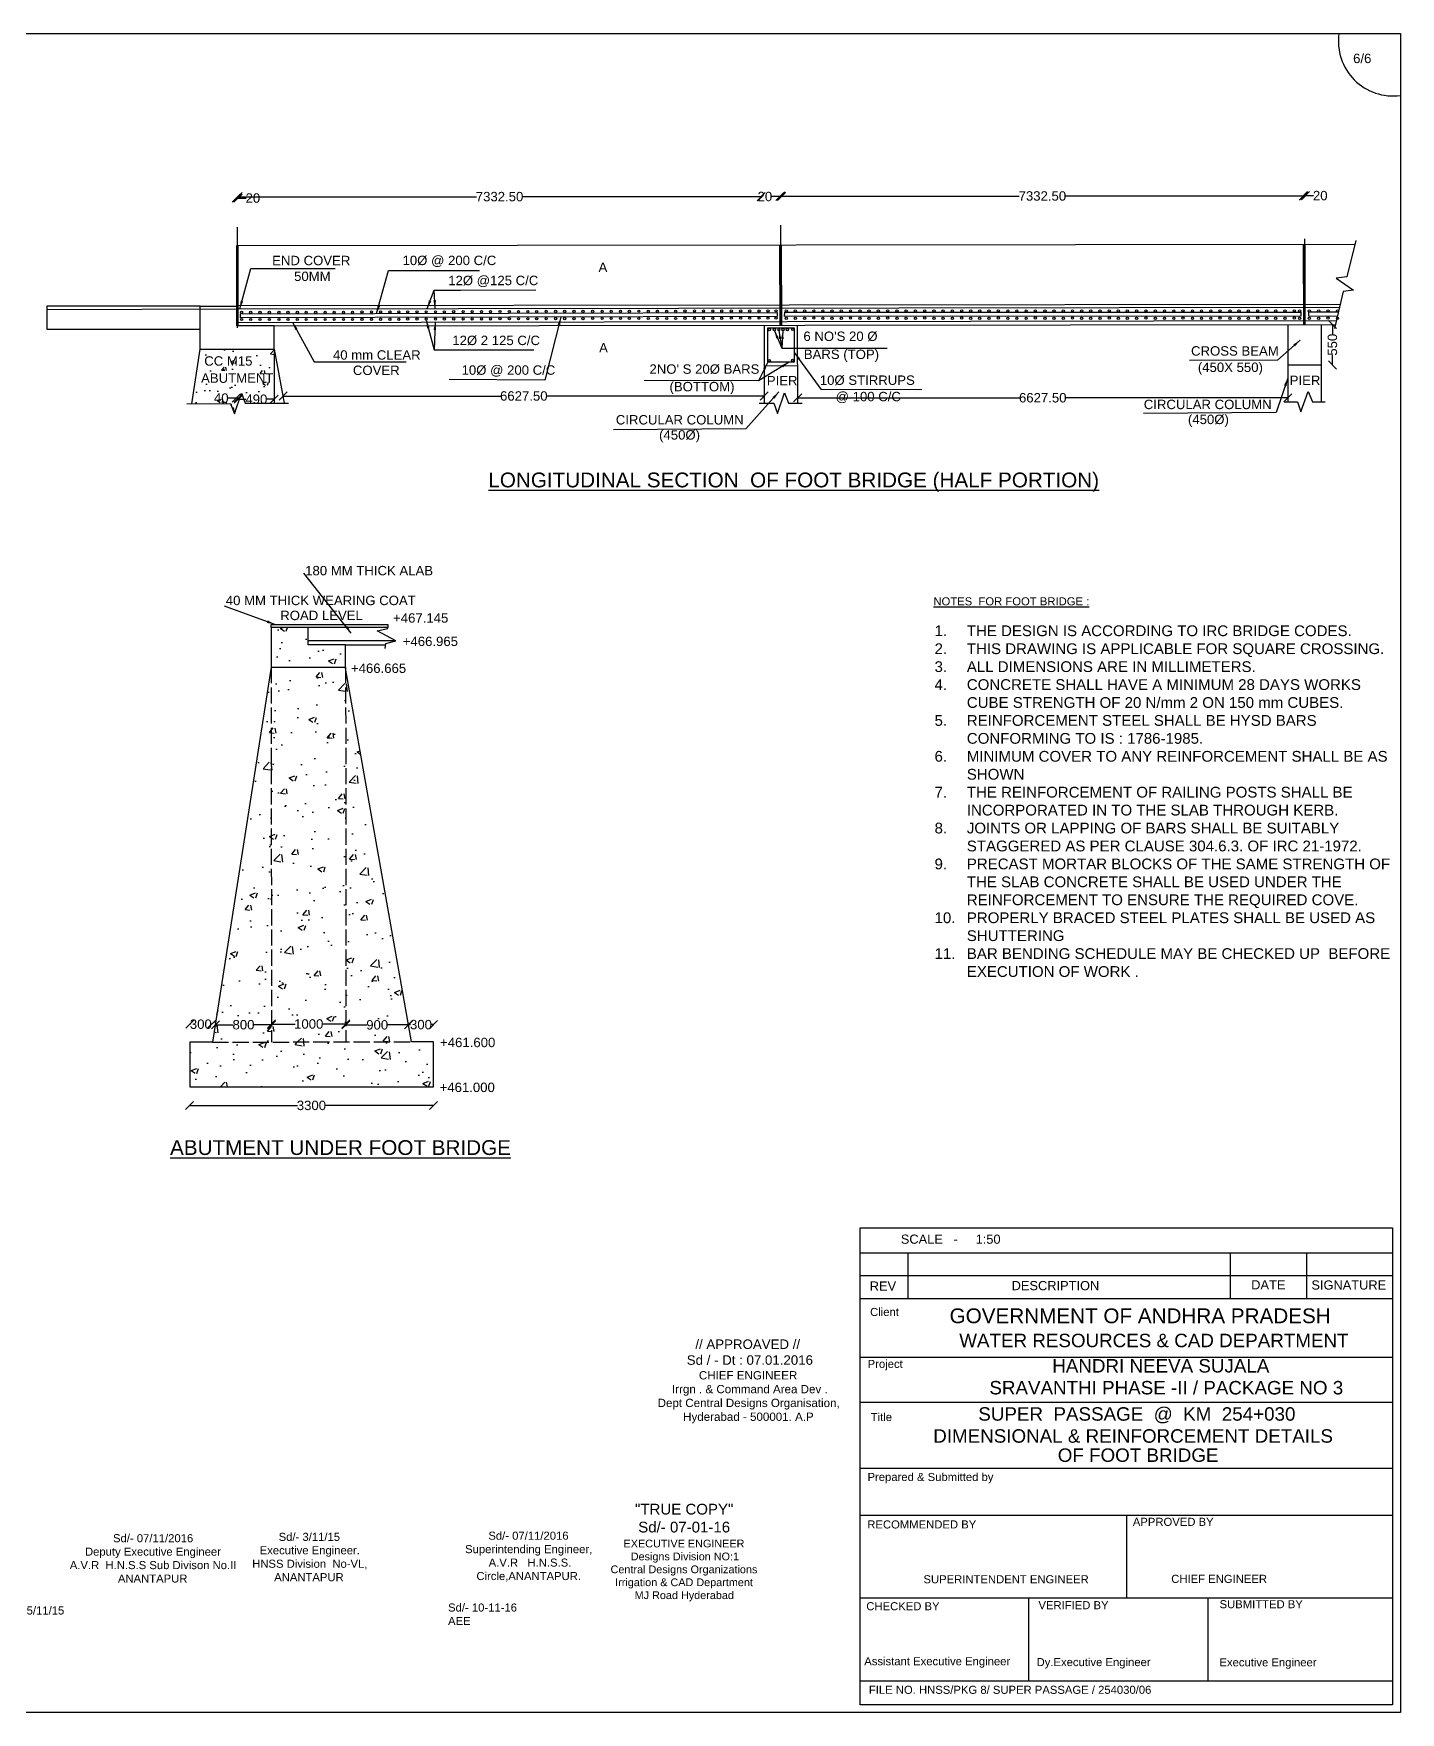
# Model space of a CAD drawing. Header units: millimetres. Extents: x 5124 to 2846096, y 2311 to 44888344.
# Drawn here: x 2820684 to 2846096, y 44857134 to 44888344 of the extents above; entities that cross this region are included whole.
import ezdxf

# ---------------------------------------------------------------- set-up
doc = ezdxf.new("R2010")
doc.units = ezdxf.units.MM
doc.header["$MEASUREMENT"] = 0
doc.linetypes.add('ACAD_ISO02W100', pattern=[15, 12, -3])
for name, color, linetype in [('DIMENSION', 7, 'Continuous'), ('DRAWING', 2, 'Continuous'), ('TEXT', 7, 'Continuous')]:
    doc.layers.add(name, color=color, linetype=linetype)
doc.styles.get("Standard").update_dxf_attribs({"font": 'arial.ttf', "height": 175})
doc.dimstyles.get("Standard").update_dxf_attribs({"dimtxt": 175, "dimasz": 150, "dimexe": 0.18, "dimexo": 0.0625, "dimgap": 0.09, "dimtad": 0, "dimdec": 0, "dimzin": 0, "dimdsep": 46, "dimtxsty": 'Standard', "dimblk": 'OBLIQUE', "dimcen": 0.09, "dimse1": 1, "dimse2": 1, "dimadec": 0, "dimazin": 0, "dimtfac": 1, "dimtdec": 0, "dimtofl": 0, "dimtmove": 0, "dimatfit": 3, "dimfxl": 1, "dimtolj": 1, "dimtzin": 0, "dimarcsym": 0})

# ---------------------------------------------------------------- blocks, each defined once
blk = doc.blocks.new('_Oblique')
at = {"color": 0, "linetype": 'ByBlock', "lineweight": -2}
blk.add_line((-0.5, -0.5), (0.5, 0.5), dxfattribs=at)
blk = doc.blocks.new('*D27')
at = {"layer": 'Defpoints', "color": 0, "transparency": 16777216}
for p in [(2824452, 44885305), (2824484, 44885305), (2824484, 44885286)]:
    blk.add_point(p, dxfattribs=at)
at = {"layer": 'DIMENSION', "color": 0, "lineweight": -2, "transparency": 16777216}
for p, q in [((2824452, 44885286), (2824484, 44885286)), ((2824484, 44885286), (2824634, 44885286))]:
    blk.add_line(p, q, dxfattribs=at)
at = {"layer": 'DIMENSION', "color": 0, "lineweight": -2, "transparency": 16777216, "xscale": 150, "yscale": 150, "zscale": 150, "rotation": 180}
blk.add_blockref('_Oblique', (2824452, 44885286), dxfattribs=at)
at = {"layer": 'DIMENSION', "color": 0, "lineweight": -2, "transparency": 16777216, "xscale": 150, "yscale": 150, "zscale": 150}
blk.add_blockref('_Oblique', (2824484, 44885286), dxfattribs=at)
at = {"layer": 'DIMENSION', "color": 0, "transparency": 16777216, "insert": (2824761, 44885286), "char_height": 175, "attachment_point": 5}
blk.add_mtext('\\A1;20', dxfattribs=at)
blk = doc.blocks.new('*D28')
at = {"layer": 'Defpoints', "color": 0, "transparency": 16777216}
for p in [(2824484, 44885305), (2834210, 44885312), (2834210, 44885305)]:
    blk.add_point(p, dxfattribs=at)
at = {"layer": 'DIMENSION', "color": 0, "lineweight": -2, "transparency": 16777216}
for p, q in [((2824484, 44885312), (2828917, 44885312)), ((2834210, 44885312), (2829778, 44885312))]:
    blk.add_line(p, q, dxfattribs=at)
at = {"layer": 'DIMENSION', "color": 0, "lineweight": -2, "transparency": 16777216, "xscale": 150, "yscale": 150, "zscale": 150, "rotation": 180}
blk.add_blockref('_Oblique', (2824484, 44885312), dxfattribs=at)
at = {"layer": 'DIMENSION', "color": 0, "lineweight": -2, "transparency": 16777216, "xscale": 150, "yscale": 150, "zscale": 150}
blk.add_blockref('_Oblique', (2834210, 44885312), dxfattribs=at)
at = {"layer": 'DIMENSION', "color": 0, "transparency": 16777216, "insert": (2829347, 44885312), "char_height": 175, "attachment_point": 5}
blk.add_mtext('\\A1;7332.50', dxfattribs=at)
blk = doc.blocks.new('*D29')
at = {"layer": 'Defpoints', "color": 0, "transparency": 16777216}
for p in [(2834556, 44885314), (2834556, 44885314), (2834589, 44885314)]:
    blk.add_point(p, dxfattribs=at)
at = {"layer": 'DIMENSION', "color": 0, "lineweight": -2, "transparency": 16777216}
for p, q in [((2834556, 44885314), (2834406, 44885314)), ((2834589, 44885314), (2834556, 44885314))]:
    blk.add_line(p, q, dxfattribs=at)
at = {"layer": 'DIMENSION', "color": 0, "lineweight": -2, "transparency": 16777216, "xscale": 150, "yscale": 150, "zscale": 150, "rotation": 180}
blk.add_blockref('_Oblique', (2834556, 44885314), dxfattribs=at)
at = {"layer": 'DIMENSION', "color": 0, "lineweight": -2, "transparency": 16777216, "xscale": 150, "yscale": 150, "zscale": 150}
blk.add_blockref('_Oblique', (2834589, 44885314), dxfattribs=at)
at = {"layer": 'DIMENSION', "color": 0, "transparency": 16777216, "insert": (2834280, 44885314), "char_height": 175, "attachment_point": 5}
blk.add_mtext('\\A1;20', dxfattribs=at)
blk = doc.blocks.new('*D30')
at = {"layer": 'Defpoints', "color": 0, "transparency": 16777216}
for p in [(2834585, 44885310), (2844293, 44885324), (2844293, 44885310)]:
    blk.add_point(p, dxfattribs=at)
at = {"layer": 'DIMENSION', "color": 0, "lineweight": -2, "transparency": 16777216}
for p, q in [((2834585, 44885324), (2839009, 44885324)), ((2844293, 44885324), (2839869, 44885324))]:
    blk.add_line(p, q, dxfattribs=at)
at = {"layer": 'DIMENSION', "color": 0, "lineweight": -2, "transparency": 16777216, "xscale": 150, "yscale": 150, "zscale": 150, "rotation": 180}
blk.add_blockref('_Oblique', (2834585, 44885324), dxfattribs=at)
at = {"layer": 'DIMENSION', "color": 0, "lineweight": -2, "transparency": 16777216, "xscale": 150, "yscale": 150, "zscale": 150}
blk.add_blockref('_Oblique', (2844293, 44885324), dxfattribs=at)
at = {"layer": 'DIMENSION', "color": 0, "transparency": 16777216, "insert": (2839439, 44885324), "char_height": 175, "attachment_point": 5}
blk.add_mtext('\\A1;7332.50', dxfattribs=at)
blk = doc.blocks.new('*D31')
at = {"layer": 'Defpoints', "color": 0, "transparency": 16777216}
for p in [(2844293, 44885324), (2844329, 44885331), (2844329, 44885324)]:
    blk.add_point(p, dxfattribs=at)
at = {"layer": 'DIMENSION', "color": 0, "lineweight": -2, "transparency": 16777216}
for p, q in [((2844293, 44885331), (2844329, 44885331)), ((2844329, 44885331), (2844479, 44885331))]:
    blk.add_line(p, q, dxfattribs=at)
at = {"layer": 'DIMENSION', "color": 0, "lineweight": -2, "transparency": 16777216, "xscale": 150, "yscale": 150, "zscale": 150, "rotation": 180}
blk.add_blockref('_Oblique', (2844293, 44885331), dxfattribs=at)
at = {"layer": 'DIMENSION', "color": 0, "lineweight": -2, "transparency": 16777216, "xscale": 150, "yscale": 150, "zscale": 150}
blk.add_blockref('_Oblique', (2844329, 44885331), dxfattribs=at)
at = {"layer": 'DIMENSION', "color": 0, "transparency": 16777216, "insert": (2844605, 44885331), "char_height": 175, "attachment_point": 5}
blk.add_mtext('\\A1;20', dxfattribs=at)
blk = doc.blocks.new('*D32')
at = {"layer": 'Defpoints', "color": 0, "transparency": 16777216}
for p in [(2844847, 44882937), (2844832, 44882183), (2844847, 44882183)]:
    blk.add_point(p, dxfattribs=at)
at = {"layer": 'DIMENSION', "color": 0, "lineweight": -2, "transparency": 16777216}
for p, q in [((2844832, 44882937), (2844832, 44882753)), ((2844832, 44882183), (2844832, 44882367))]:
    blk.add_line(p, q, dxfattribs=at)
at = {"layer": 'DIMENSION', "color": 0, "lineweight": -2, "transparency": 16777216, "xscale": 150, "yscale": 150, "zscale": 150}
for p, rotation in [((2844832, 44882937), 90), ((2844832, 44882183), 270)]:
    blk.add_blockref('_Oblique', p, dxfattribs=dict(at, rotation=rotation))
at = {"layer": 'DIMENSION', "color": 0, "transparency": 16777216, "insert": (2844832, 44882560), "char_height": 175, "attachment_point": 5, "rotation": 90}
blk.add_mtext('\\A1;550', dxfattribs=at)
blk = doc.blocks.new('*D33')
at = {"layer": 'Defpoints', "color": 0, "transparency": 16777216}
for p in [(2834889, 44881573), (2834889, 44881573), (2844003, 44881586)]:
    blk.add_point(p, dxfattribs=at)
at = {"layer": 'DIMENSION', "color": 0, "lineweight": -2, "transparency": 16777216}
for p, q in [((2834889, 44881573), (2839015, 44881573)), ((2844003, 44881573), (2839878, 44881573))]:
    blk.add_line(p, q, dxfattribs=at)
at = {"layer": 'DIMENSION', "color": 0, "lineweight": -2, "transparency": 16777216, "xscale": 150, "yscale": 150, "zscale": 150, "rotation": 180}
blk.add_blockref('_Oblique', (2834889, 44881573), dxfattribs=at)
at = {"layer": 'DIMENSION', "color": 0, "lineweight": -2, "transparency": 16777216, "xscale": 150, "yscale": 150, "zscale": 150}
blk.add_blockref('_Oblique', (2844003, 44881573), dxfattribs=at)
at = {"layer": 'DIMENSION', "color": 0, "transparency": 16777216, "insert": (2839446, 44881573), "char_height": 175, "attachment_point": 5}
blk.add_mtext('\\A1;6627.50', dxfattribs=at)
blk = doc.blocks.new('*D34')
at = {"layer": 'Defpoints', "color": 0, "transparency": 16777216}
for p in [(2825326, 44881606), (2825326, 44881570), (2834269, 44881573)]:
    blk.add_point(p, dxfattribs=at)
at = {"layer": 'DIMENSION', "color": 0, "lineweight": -2, "transparency": 16777216}
for p, q in [((2825326, 44881606), (2829366, 44881606)), ((2834269, 44881606), (2830229, 44881606))]:
    blk.add_line(p, q, dxfattribs=at)
at = {"layer": 'DIMENSION', "color": 0, "lineweight": -2, "transparency": 16777216, "xscale": 150, "yscale": 150, "zscale": 150, "rotation": 180}
blk.add_blockref('_Oblique', (2825326, 44881606), dxfattribs=at)
at = {"layer": 'DIMENSION', "color": 0, "lineweight": -2, "transparency": 16777216, "xscale": 150, "yscale": 150, "zscale": 150}
blk.add_blockref('_Oblique', (2834269, 44881606), dxfattribs=at)
at = {"layer": 'DIMENSION', "color": 0, "transparency": 16777216, "insert": (2829798, 44881606), "char_height": 175, "attachment_point": 5}
blk.add_mtext('\\A1;6627.50', dxfattribs=at)
blk = doc.blocks.new('*D35')
at = {"layer": 'Defpoints', "color": 0, "transparency": 16777216}
for p in [(2824451, 44881571), (2824451, 44881567), (2824491, 44881571)]:
    blk.add_point(p, dxfattribs=at)
at = {"layer": 'DIMENSION', "color": 0, "lineweight": -2, "transparency": 16777216}
for p, q in [((2824451, 44881567), (2824301, 44881567)), ((2824491, 44881567), (2824451, 44881567))]:
    blk.add_line(p, q, dxfattribs=at)
at = {"layer": 'DIMENSION', "color": 0, "lineweight": -2, "transparency": 16777216, "xscale": 150, "yscale": 150, "zscale": 150, "rotation": 180}
blk.add_blockref('_Oblique', (2824451, 44881567), dxfattribs=at)
at = {"layer": 'DIMENSION', "color": 0, "lineweight": -2, "transparency": 16777216, "xscale": 150, "yscale": 150, "zscale": 150}
blk.add_blockref('_Oblique', (2824491, 44881567), dxfattribs=at)
at = {"layer": 'DIMENSION', "color": 0, "transparency": 16777216, "insert": (2824173, 44881567), "char_height": 175, "attachment_point": 5}
blk.add_mtext('\\A1;40', dxfattribs=at)
blk = doc.blocks.new('*D36')
at = {"layer": 'Defpoints', "color": 0, "transparency": 16777216}
for p in [(2824491, 44881567), (2825159, 44881546), (2825159, 44881546)]:
    blk.add_point(p, dxfattribs=at)
at = {"layer": 'DIMENSION', "color": 0, "lineweight": -2, "transparency": 16777216}
for p, q in [((2824491, 44881546), (2824628, 44881546)), ((2825159, 44881546), (2825022, 44881546))]:
    blk.add_line(p, q, dxfattribs=at)
at = {"layer": 'DIMENSION', "color": 0, "lineweight": -2, "transparency": 16777216, "xscale": 150, "yscale": 150, "zscale": 150, "rotation": 180}
blk.add_blockref('_Oblique', (2824491, 44881546), dxfattribs=at)
at = {"layer": 'DIMENSION', "color": 0, "lineweight": -2, "transparency": 16777216, "xscale": 150, "yscale": 150, "zscale": 150}
blk.add_blockref('_Oblique', (2825159, 44881546), dxfattribs=at)
at = {"layer": 'DIMENSION', "color": 0, "transparency": 16777216, "insert": (2824825, 44881546), "char_height": 175, "attachment_point": 5}
blk.add_mtext('\\A1;490', dxfattribs=at)
blk = doc.blocks.new('*D37')
at = {"layer": 'Defpoints', "color": 0, "transparency": 16777216}
for p in [(2823591, 44869933), (2823995, 44869933), (2823995, 44869928)]:
    blk.add_point(p, dxfattribs=at)
at = {"layer": 'DIMENSION', "color": 0, "lineweight": -2, "transparency": 16777216}
for p, q in [((2823591, 44869928), (2823600, 44869928)), ((2823995, 44869928), (2823986, 44869928))]:
    blk.add_line(p, q, dxfattribs=at)
at = {"layer": 'DIMENSION', "color": 0, "lineweight": -2, "transparency": 16777216, "xscale": 150, "yscale": 150, "zscale": 150, "rotation": 180}
blk.add_blockref('_Oblique', (2823591, 44869928), dxfattribs=at)
at = {"layer": 'DIMENSION', "color": 0, "lineweight": -2, "transparency": 16777216, "xscale": 150, "yscale": 150, "zscale": 150}
blk.add_blockref('_Oblique', (2823995, 44869928), dxfattribs=at)
at = {"layer": 'DIMENSION', "color": 0, "transparency": 16777216, "insert": (2823793, 44869928), "char_height": 175, "attachment_point": 5}
blk.add_mtext('\\A1;300', dxfattribs=at)
blk = doc.blocks.new('*D38')
at = {"layer": 'Defpoints', "color": 0, "transparency": 16777216}
for p in [(2824066, 44869962), (2825106, 44869918), (2825106, 44869918)]:
    blk.add_point(p, dxfattribs=at)
at = {"layer": 'DIMENSION', "color": 0, "lineweight": -2, "transparency": 16777216}
for p, q in [((2824066, 44869918), (2824393, 44869918)), ((2825106, 44869918), (2824779, 44869918))]:
    blk.add_line(p, q, dxfattribs=at)
at = {"layer": 'DIMENSION', "color": 0, "lineweight": -2, "transparency": 16777216, "xscale": 150, "yscale": 150, "zscale": 150, "rotation": 180}
blk.add_blockref('_Oblique', (2824066, 44869918), dxfattribs=at)
at = {"layer": 'DIMENSION', "color": 0, "lineweight": -2, "transparency": 16777216, "xscale": 150, "yscale": 150, "zscale": 150}
blk.add_blockref('_Oblique', (2825106, 44869918), dxfattribs=at)
at = {"layer": 'DIMENSION', "color": 0, "transparency": 16777216, "insert": (2824586, 44869918), "char_height": 175, "attachment_point": 5}
blk.add_mtext('\\A1;800', dxfattribs=at)
blk = doc.blocks.new('*D39')
at = {"layer": 'Defpoints', "color": 0, "transparency": 16777216}
for p in [(2825106, 44869918), (2826491, 44869938), (2826491, 44869932)]:
    blk.add_point(p, dxfattribs=at)
at = {"layer": 'DIMENSION', "color": 0, "lineweight": -2, "transparency": 16777216}
for p, q in [((2825106, 44869932), (2825546, 44869932)), ((2826491, 44869932), (2826052, 44869932))]:
    blk.add_line(p, q, dxfattribs=at)
at = {"layer": 'DIMENSION', "color": 0, "lineweight": -2, "transparency": 16777216, "xscale": 150, "yscale": 150, "zscale": 150, "rotation": 180}
blk.add_blockref('_Oblique', (2825106, 44869932), dxfattribs=at)
at = {"layer": 'DIMENSION', "color": 0, "lineweight": -2, "transparency": 16777216, "xscale": 150, "yscale": 150, "zscale": 150}
blk.add_blockref('_Oblique', (2826491, 44869932), dxfattribs=at)
at = {"layer": 'DIMENSION', "color": 0, "transparency": 16777216, "insert": (2825799, 44869932), "char_height": 175, "attachment_point": 5}
blk.add_mtext('\\A1;1000', dxfattribs=at)
blk = doc.blocks.new('*D40')
at = {"layer": 'Defpoints', "color": 0, "transparency": 16777216}
for p in [(2826491, 44869932), (2827652, 44869922), (2827652, 44869915)]:
    blk.add_point(p, dxfattribs=at)
at = {"layer": 'DIMENSION', "color": 0, "lineweight": -2, "transparency": 16777216}
for p, q in [((2826491, 44869915), (2826879, 44869915)), ((2827652, 44869915), (2827265, 44869915))]:
    blk.add_line(p, q, dxfattribs=at)
at = {"layer": 'DIMENSION', "color": 0, "lineweight": -2, "transparency": 16777216, "xscale": 150, "yscale": 150, "zscale": 150, "rotation": 180}
blk.add_blockref('_Oblique', (2826491, 44869915), dxfattribs=at)
at = {"layer": 'DIMENSION', "color": 0, "lineweight": -2, "transparency": 16777216, "xscale": 150, "yscale": 150, "zscale": 150}
blk.add_blockref('_Oblique', (2827652, 44869915), dxfattribs=at)
at = {"layer": 'DIMENSION', "color": 0, "transparency": 16777216, "insert": (2827072, 44869915), "char_height": 175, "attachment_point": 5}
blk.add_mtext('\\A1;900', dxfattribs=at)
blk = doc.blocks.new('*D41')
at = {"layer": 'Defpoints', "color": 0, "transparency": 16777216}
for p in [(2827652, 44869915), (2828119, 44869920), (2828119, 44869915)]:
    blk.add_point(p, dxfattribs=at)
at = {"layer": 'DIMENSION', "color": 0, "lineweight": -2, "transparency": 16777216}
for p, q in [((2827652, 44869920), (2827692, 44869920)), ((2828119, 44869920), (2828079, 44869920))]:
    blk.add_line(p, q, dxfattribs=at)
at = {"layer": 'DIMENSION', "color": 0, "lineweight": -2, "transparency": 16777216, "xscale": 150, "yscale": 150, "zscale": 150, "rotation": 180}
blk.add_blockref('_Oblique', (2827652, 44869920), dxfattribs=at)
at = {"layer": 'DIMENSION', "color": 0, "lineweight": -2, "transparency": 16777216, "xscale": 150, "yscale": 150, "zscale": 150}
blk.add_blockref('_Oblique', (2828119, 44869920), dxfattribs=at)
at = {"layer": 'DIMENSION', "color": 0, "transparency": 16777216, "insert": (2827886, 44869920), "char_height": 175, "attachment_point": 5}
blk.add_mtext('\\A1;300', dxfattribs=at)
blk = doc.blocks.new('*D42')
at = {"layer": 'Defpoints', "color": 0, "transparency": 16777216}
for p in [(2823582, 44868420), (2828117, 44868420), (2828117, 44868418)]:
    blk.add_point(p, dxfattribs=at)
at = {"layer": 'DIMENSION', "color": 0, "lineweight": -2, "transparency": 16777216}
for p, q in [((2823582, 44868418), (2825588, 44868418)), ((2828117, 44868418), (2826110, 44868418))]:
    blk.add_line(p, q, dxfattribs=at)
at = {"layer": 'DIMENSION', "color": 0, "lineweight": -2, "transparency": 16777216, "xscale": 150, "yscale": 150, "zscale": 150, "rotation": 180}
blk.add_blockref('_Oblique', (2823582, 44868418), dxfattribs=at)
at = {"layer": 'DIMENSION', "color": 0, "lineweight": -2, "transparency": 16777216, "xscale": 150, "yscale": 150, "zscale": 150}
blk.add_blockref('_Oblique', (2828117, 44868418), dxfattribs=at)
at = {"layer": 'DIMENSION', "color": 0, "transparency": 16777216, "insert": (2825849, 44868418), "char_height": 175, "attachment_point": 5}
blk.add_mtext('\\A1;3300', dxfattribs=at)

msp = doc.modelspace()

# ---------------------------------------------------------------- hatches: boundary and pattern name
at = {"layer": 'DRAWING'}
h = msp.add_hatch(dxfattribs=at)
h.set_pattern_fill('AR-CONC', color=0, scale=100, style=0)
h.set_pattern_definition([(50, (0, 0), (717.2601826, -62.752135), [75, -825]), (355, (0, 0), (-138.751334, 752.192134), [60, -660]), (100.4514, (59.8, -5.2), (578.509382, 689.439542), [63.74019, -701.142112]), (46.1842, (0, 200), (1067.241049, -165.519014), [112.5, -1237.5]), (96.6356, (88.9, 186.2), (934.662706, 974.11787), [95.610288, -1051.713]), (351.1842, (0, 200), (934.661945, 974.1186), [90, -990]), (21, (100, 150), (596.907052, -402.618891), [75, -825]), (326, (100, 150), (243.315332, 725.150045), [60, -660]), (71.4514, (149.74, 116.45), (840.222629, 322.530497), [63.74019, -701.142112]), (37.5, (0, 0), (12.1598553, 332.8938538), [0, -652, 0, -670, 0, -662.5]), (7.5, (0, 0), (263.0695374, 394.411712), [0, -382, 0, -637, 0, -252.5]), (327.5, (-223, 0), (533.8224362, -22.5548717), [0, -250, 0, -780, 0, -1035]), (317.5, (-323, 0), (583.1861693, 100.1049823), [0, -325, 0, -518, 0, -735])])
h.paths.add_polyline_path([(2823782.6, 44882479.4), (2823623.4, 44881459.8), (2824345.1, 44881466.3), (2824416.3, 44881276.8), (2824547.3, 44881661.6), (2824618.4, 44881473), (2825158.9, 44881473), (2825158.9, 44882479.4)])
h.paths.add_polyline_path([(2824000.5, 44881700.3), (2824345.1, 44881700.3), (2824345.1, 44881434.1), (2824000.5, 44881434.1)], flags=24)
h.paths.add_polyline_path([(2824584.8, 44881679.3), (2825065.4, 44881679.3), (2825065.4, 44881413.1), (2824584.8, 44881413.1)], flags=24)
h.paths.add_polyline_path([(2823752.8, 44881804.1), (2825186.8, 44881804.1), (2825186.8, 44882071), (2823752.8, 44882071)], flags=9)
h.paths.add_polyline_path([(2823811.5, 44882122.1), (2824798.6, 44882122.1), (2824798.6, 44882393.5), (2823811.5, 44882393.5)], flags=24)
h = msp.add_hatch(dxfattribs=at)
h.set_pattern_fill('AR-CONC', color=0, scale=150, style=0)
h.set_pattern_definition([(50, (0, 0), (1075.890274, -94.128202), [112.5, -1237.5]), (355, (0, 0), (-208.127, 1128.2882), [90, -990]), (100.4514, (89.7, -7.8), (867.764073, 1034.159313), [95.610285, -1051.713168]), (46.1842, (0, 300), (1600.861573, -248.27852), [168.75, -1856.25]), (96.6356, (133.4, 279.3), (1401.99406, 1461.176806), [143.41543, -1577.5695]), (351.1842, (0, 300), (1401.99292, 1461.1779), [135, -1485]), (21, (150, 225), (895.360578, -603.928336), [112.5, -1237.5]), (326, (150, 225), (364.972998, 1087.725068), [90, -990]), (71.4514, (224.6, 174.7), (1260.333943, 483.795745), [95.610285, -1051.713168]), (37.5, (0, 0), (18.239783, 499.3407807), [0, -978, 0, -1005, 0, -993.75]), (7.5, (0, 0), (394.604306, 591.617568), [0, -573, 0, -955.5, 0, -378.75]), (327.5, (-334.5, 0), (800.7336543, -33.8323076), [0, -375, 0, -1170, 0, -1552.5]), (317.5, (-484.5, 0), (874.779254, 150.157473), [0, -487.5, 0, -777, 0, -1102.5])])
h.paths.add_polyline_path([(2828120, 44869599.7), (2827708.9, 44869599.7), (2824008.6, 44869596.1), (2823590.5, 44869596.1), (2823590.5, 44868761.6), (2828120, 44868761.6)])
h.paths.add_polyline_path([(2825100, 44876565.3), (2824008.6, 44869596.1), (2825106.8, 44869597.2)])
h.paths.add_polyline_path([(2826484.9, 44876545.1), (2826484.9, 44876545.3), (2826484.9, 44876565.3), (2825100, 44876565.3), (2825106.8, 44869597.2), (2826491.6, 44869598.5)])
h.paths.add_polyline_path([(2826484.9, 44876545.1), (2826491.6, 44869598.5), (2827708.9, 44869599.7)])
h.paths.add_polyline_path([(2826484.9, 44876981.1), (2825791.4, 44876981.1), (2825791.4, 44877305.4), (2825100, 44877305.4), (2825100, 44876565.3), (2826484.9, 44876565.3)])

# ---------------------------------------------------------------- linework, layer by layer
at = {"layer": 'DIMENSION', "color": 0}
msp.add_lwpolyline([(2845949.9, 44857274.6), (2836051.1, 44857274.6), (2836051.1, 44866140), (2845949.9, 44866140)], close=True, dxfattribs=at)
for points in [[(2836051.1, 44865675.2), (2845949.9, 44865675.2)], [(2836938.8, 44865675.2), (2836938.8, 44864826.5)], [(2842932.3, 44865675.2), (2842932.3, 44864826.5)], [(2844348.8, 44865675.2), (2844348.8, 44864826.5)], [(2836051.1, 44865257.4), (2845949.9, 44865257.4)], [(2836051.1, 44864826.5), (2845949.9, 44864826.5)], [(2836051.1, 44863738.7), (2845949.9, 44863738.7)], [(2836051.1, 44862903), (2845949.9, 44862903)], [(2836051.1, 44861675.7), (2845949.9, 44861675.7)], [(2836051.1, 44860800.9), (2845949.9, 44860800.9)], [(2841000.5, 44860800.9), (2841000.5, 44859265.4)], [(2836051.1, 44859265.4), (2845949.9, 44859265.4)], [(2839182.9, 44859265.4), (2839182.9, 44857724.7)], [(2842514.5, 44859265.4), (2842514.5, 44857724.7)], [(2836051.1, 44857724.7), (2845949.9, 44857724.7)]]:
    msp.add_lwpolyline(points, dxfattribs=at)
msp.add_arc((2845960.9, 44888202.6), 1018.5, 172.02615, 277.61245, dxfattribs=at)
at = {"layer": 'DRAWING', "color": 0}
for points in [[(2799119.2, 44888343.9), (2846095.9, 44888343.9), (2846095.9, 44857134.5), (2799119.2, 44857134.5)], [(2834333.2, 44882871), (2834826.9, 44882871), (2834826.9, 44882237.4), (2834333.2, 44882237.4)]]:
    msp.add_lwpolyline(points, close=True, dxfattribs=at)
for points in [[(2834576.1, 44882923.4), (2834576.1, 44884783)], [(2824469.7, 44884743.9), (2824469.7, 44882871.6)], [(2844309.7, 44884530.2), (2844311.9, 44882936.5)], [(2845263.9, 44884499.1), (2845099.2, 44883821), (2844899.9, 44883795.5), (2845225.9, 44883572.4), (2845032.8, 44883550.4), (2844870.6, 44882858.7)], [(2823782.6, 44882479.4), (2825158.9, 44882479.4), (2825158.9, 44882910.8), (2824484.5, 44882910.8), (2824484.5, 44884403.5), (2845245, 44884429.3)], [(2824458.5, 44884403.5), (2824458.5, 44882910.8)], [(2834561.1, 44882923.4), (2834559.2, 44884416.1)], [(2834592.2, 44882923.4), (2834590.3, 44884416.1)], [(2844298.7, 44882936.4), (2844296.8, 44884428.2)], [(2844326.6, 44882936.5), (2844324.8, 44884428.2)], [(2823623.4, 44881459.8), (2823782.6, 44882479.4), (2823782.6, 44883275.7), (2820931.8, 44883275.7), (2820931.8, 44882851.3), (2823782.6, 44882851.3)], [(2820931.8, 44883217.2), (2824458.5, 44883224.5)], [(2823782.6, 44883275.7), (2824458.5, 44883275.7)], [(2824484.5, 44883285.9), (2844978, 44883316.5)], [(2824484.5, 44883228), (2844964.2, 44883258)], [(2824484.5, 44882975.4), (2844905.5, 44883007.4)], [(2824529.1, 44883132.5), (2834511.1, 44883159.6), (2834511.1, 44883085.4), (2824528.4, 44883056.7), (2824529.1, 44883132.5)], [(2825158.9, 44882910.8), (2844889, 44882937.2)], [(2834269.2, 44882923), (2834269.2, 44881472.8)], [(2834648.5, 44883163.5), (2844245.4, 44883164.1), (2844245.4, 44883089.8), (2834646.9, 44883086.9), (2834648.5, 44883163.5)], [(2834889.5, 44881473.9), (2834887.5, 44882923.8)], [(2844003.5, 44882936), (2844003.5, 44881497.3)], [(2844943, 44883167.3), (2844383.9, 44883167.3), (2844383.9, 44883093.8), (2844925.4, 44883092.6)], [(2844627.8, 44881499.6), (2844625.9, 44882936.9)], [(2825158.9, 44882479.4), (2825343.7, 44881473)], [(2825158.9, 44882479.4), (2825158.9, 44881473)], [(2834269.2, 44882170), (2834888.6, 44882170.8)], [(2844003.5, 44882184.7), (2844626.9, 44882185.5)], [(2823531.5, 44881459), (2824345.1, 44881466.3), (2824416.3, 44881276.8), (2824547.3, 44881661.6), (2824618.4, 44881473), (2825421, 44881473)], [(2834173, 44881472.8), (2834443.5, 44881472.8), (2834513.3, 44881282.8), (2834646.4, 44881664.3), (2834719.6, 44881473.9), (2834972.4, 44881473.9)], [(2843931.6, 44881498.4), (2844181.4, 44881498.4), (2844246, 44881311.3), (2844382.7, 44881690.5), (2844458.9, 44881499.6), (2844698.9, 44881499.6)], [(2824008.6, 44869596.1), (2823590.5, 44869596.1), (2823590.5, 44868761.6), (2828120, 44868761.6), (2828120, 44869599.7), (2827708.9, 44869599.7), (2826484.9, 44876545.3), (2826484.9, 44876981.1), (2825791.4, 44876981.1), (2825791.4, 44877305.4), (2825100, 44877305.4), (2825100, 44876565.3), (2824008.6, 44869596.1)], [(2825100, 44877305.4), (2825100, 44877361), (2827272, 44877361), (2827272, 44877305.9), (2825791.4, 44877305.4)], [(2827221.8, 44876915.7), (2827230.6, 44877005.1), (2827421.1, 44877056.5), (2827072.7, 44877239.6), (2827272, 44877287.3), (2827272, 44877305.9)], [(2827421.1, 44877056.5), (2825791.4, 44877056.5)], [(2826484.9, 44876981.1), (2827227.8, 44876981.1)], [(2825100, 44876565.3), (2826484.9, 44876565.3)]]:
    msp.add_lwpolyline(points, dxfattribs=at)
at = {"layer": 'DRAWING', "color": 0, "linetype": 'ACAD_ISO02W100', "ltscale": 25}
for points in [[(2825100, 44876565.3), (2825106.8, 44869597.2)], [(2826484.9, 44876565.3), (2826491.6, 44869598.5)], [(2824008.6, 44869596.1), (2827708.9, 44869599.7)]]:
    msp.add_lwpolyline(points, dxfattribs=at)
at = {"layer": 'DRAWING', "color": 0}
for centre in [(2829354.3, 44883176.8), (2829530.7, 44883176.8), (2829698.7, 44883176.8), (2829872.2, 44883176.8), (2830038.7, 44883176.8), (2830213.7, 44883180), (2830390.1, 44883180), (2830558, 44883180), (2830731.5, 44883180), (2830898, 44883180), (2831077.4, 44883181.7), (2831253.8, 44883181.7), (2831421.7, 44883181.7), (2831595.2, 44883181.7), (2831761.7, 44883181.7), (2831936.1, 44883182.7), (2832112.5, 44883182.7), (2832280.4, 44883182.7), (2832453.9, 44883182.7), (2832620.4, 44883182.7), (2832794.3, 44883187), (2832970.6, 44883187), (2833138.6, 44883187), (2833312.1, 44883187), (2833478.6, 44883187), (2833654.7, 44883188.6), (2833831.1, 44883188.6), (2833999, 44883188.6), (2834172.6, 44883188.6), (2834339.1, 44883188.6), (2834484.9, 44883190.4), (2834676.8, 44883186.9), (2834844.7, 44883186.9), (2835018.2, 44883186.9), (2835189.8, 44883190.4), (2835358, 44883186.9), (2835525.9, 44883186.9), (2835699.4, 44883186.9), (2835871, 44883190.4), (2836048.3, 44883186.9), (2836216.3, 44883186.9), (2836389.8, 44883186.9), (2836561.3, 44883190.4), (2836737.7, 44883186.9), (2836905.6, 44883186.9), (2837079.1, 44883186.9), (2837250.7, 44883190.4), (2837425.5, 44883186.9), (2837593.5, 44883186.9), (2837767, 44883186.9), (2837938.5, 44883190.4), (2838106.7, 44883186.9), (2838274.6, 44883186.9), (2838448.2, 44883186.9), (2838619.7, 44883190.4), (2838797.1, 44883186.9), (2838965, 44883186.9), (2839138.5, 44883186.9), (2839310, 44883190.4), (2839486.4, 44883186.9), (2839654.3, 44883186.9), (2839827.8, 44883186.9), (2839999.4, 44883190.4), (2840169.3, 44883186.9), (2840337.3, 44883186.9), (2840510.8, 44883186.9), (2840682.3, 44883190.4), (2840850.5, 44883186.9), (2841018.5, 44883186.9), (2841192, 44883186.9), (2841363.5, 44883190.4), (2841540.9, 44883186.9), (2841708.8, 44883186.9), (2841882.3, 44883186.9), (2842053.9, 44883190.4), (2842230.2, 44883186.9), (2842398.1, 44883186.9), (2842571.6, 44883186.9), (2842743.2, 44883190.4), (2842927.3, 44883186.9), (2843095.2, 44883186.9), (2843268.7, 44883186.9), (2843440.3, 44883190.4), (2843608.5, 44883186.9), (2843776.4, 44883186.9), (2843949.9, 44883186.9), (2844121.5, 44883190.4), (2844222.5, 44883186.9), (2844404.1, 44883186.9), (2844577.6, 44883186.9), (2844749.1, 44883190.4), (2844925.5, 44883186.9), (2824550.2, 44883162.6), (2824550.2, 44883027.8), (2824720, 44883162.6), (2824720, 44883027.8), (2824894.9, 44883162.6), (2824894.9, 44883027.8), (2825067.9, 44883162.6), (2825067.9, 44883027.8), (2825244.3, 44883162.6), (2825244.3, 44883027.8), (2825412.2, 44883162.6), (2825412.2, 44883027.8), (2825585.7, 44883162.6), (2825585.7, 44883027.8), (2825752.2, 44883162.6), (2825752.2, 44883027.8), (2825928.3, 44883162.6), (2825928.3, 44883027.8), (2826104.7, 44883162.6), (2826104.7, 44883027.8), (2826272.6, 44883162.6), (2826272.6, 44883027.8), (2826446.1, 44883162.6), (2826446.1, 44883027.8), (2826612.6, 44883162.6), (2826612.6, 44883027.8), (2826790.2, 44883168.6), (2826790.2, 44883033.7), (2826966.6, 44883168.6), (2826966.6, 44883033.7), (2827134.5, 44883168.6), (2827134.5, 44883033.7), (2827308, 44883168.6), (2827308, 44883033.7), (2827474.6, 44883168.6), (2827474.6, 44883033.7), (2827637.6, 44883171.4), (2827637.6, 44883036.5), (2827814, 44883171.4), (2827814, 44883036.5), (2827981.9, 44883171.4), (2827981.9, 44883036.5), (2828155.4, 44883171.4), (2828155.4, 44883036.5), (2828321.9, 44883171.4), (2828321.9, 44883036.5), (2828494.4, 44883174.6), (2828494.4, 44883039.8), (2828670.8, 44883174.6), (2828670.8, 44883039.8), (2828838.7, 44883174.6), (2828838.7, 44883039.8), (2829012.2, 44883174.6), (2829012.2, 44883039.8), (2829178.7, 44883174.6), (2829178.7, 44883039.8), (2829354.3, 44883042), (2829530.7, 44883042), (2829698.7, 44883042), (2829872.2, 44883042), (2830038.7, 44883042), (2830213.7, 44883045.1), (2830390.1, 44883045.1), (2830558, 44883045.1), (2830731.5, 44883045.1), (2830898, 44883045.1), (2831077.4, 44883046.9), (2831253.8, 44883046.9), (2831421.7, 44883046.9), (2831595.2, 44883046.9), (2831761.7, 44883046.9), (2831936.1, 44883047.8), (2832112.5, 44883047.8), (2832280.4, 44883047.8), (2832453.9, 44883047.8), (2832620.4, 44883047.8), (2832794.3, 44883052.1), (2832970.6, 44883052.1), (2833138.6, 44883052.1), (2833312.1, 44883052.1), (2833478.6, 44883052.1), (2833654.7, 44883053.8), (2833831.1, 44883053.8), (2833999, 44883053.8), (2834172.6, 44883053.8), (2834339.1, 44883053.8), (2834484.9, 44883055.5), (2834676.8, 44883052), (2834844.7, 44883052), (2835018.2, 44883052), (2835189.8, 44883055.5), (2835358, 44883052), (2835525.9, 44883052), (2835699.4, 44883052), (2835871, 44883055.5), (2836048.3, 44883052), (2836216.3, 44883052), (2836389.8, 44883052), (2836561.3, 44883055.5), (2836737.7, 44883052), (2836905.6, 44883052), (2837079.1, 44883052), (2837250.7, 44883055.5), (2837425.5, 44883052), (2837593.5, 44883052), (2837767, 44883052), (2837938.5, 44883055.5), (2838106.7, 44883052), (2838274.6, 44883052), (2838448.2, 44883052), (2838619.7, 44883055.5), (2838797.1, 44883052), (2838965, 44883052), (2839138.5, 44883052), (2839310, 44883055.5), (2839486.4, 44883052), (2839654.3, 44883052), (2839827.8, 44883052), (2839999.4, 44883055.5), (2840169.3, 44883052), (2840337.3, 44883052), (2840510.8, 44883052), (2840682.3, 44883055.5), (2840850.5, 44883052), (2841018.5, 44883052), (2841192, 44883052), (2841363.5, 44883055.5), (2841540.9, 44883052), (2841708.8, 44883052), (2841882.3, 44883052), (2842053.9, 44883055.5), (2842230.2, 44883052), (2842398.1, 44883052), (2842571.6, 44883052), (2842743.2, 44883055.5), (2842927.3, 44883052), (2843095.2, 44883052), (2843268.7, 44883052), (2843440.3, 44883055.5), (2843608.5, 44883052), (2843776.4, 44883052), (2843949.9, 44883052), (2844121.5, 44883055.5), (2844222.5, 44883052), (2844404.1, 44883052), (2844577.6, 44883052), (2844749.1, 44883055.5), (2844925.5, 44883052), (2834361.8, 44882839), (2834457.3, 44882840.4), (2834538.9, 44882837.1), (2834615, 44882839.9), (2834698.5, 44882840.8), (2834795.3, 44882843.1), (2834363.4, 44882266.2), (2834793.2, 44882269)]:
    msp.add_circle(centre, 20.6, dxfattribs=at)

# ---------------------------------------------------------------- texts
at = {"layer": 'DIMENSION', "color": 0}
for s, height, p in [('6/6', 175, (2845216.5, 44887795.4)), ('END COVER', 175, (2825119.6, 44884037.9)), ('10Ø @ 200 C/C', 175, (2827543.6, 44884039.8)), ('50MM', 175, (2825527.1, 44883744)), ('12Ø @125 C/C', 175, (2828392.7, 44883666.7)), ('A', 175, (2831187.4, 44883912.5)), ('12Ø 2 125 C/C', 175, (2828468.3, 44882552.9)), ('A', 175, (2831197.7, 44882415.3)), ("6 NO'S 20 Ø", 175, (2834996.5, 44882629.6)), ('CC M15', 175, (2823856.7, 44882170.3)), ('40 mm CLEAR', 175, (2826249.6, 44882281.8)), ('BARS (TOP)', 175, (2835003.8, 44882293.8)), ('CROSS BEAM', 175, (2842203.2, 44882357.1)), ('ABUTMENT', 175, (2823797.7, 44881851.5)), ('COVER', 175, (2826620.6, 44881996.8)), ('10Ø @ 200 C/C', 175, (2828641, 44882001.1)), ("2NO' S 20Ø BARS", 175, (2832134.2, 44882019.6)), ('PIER', 175, (2834316.6, 44881804)), ('10Ø STIRRUPS', 175, (2835301.6, 44881813)), ('(450X 550)', 175, (2842329.8, 44882053.3)), ('PIER', 175, (2844037, 44881809.5)), ('(BOTTOM)', 175, (2832506.7, 44881693.6)), ('@ 100 C/C', 175, (2835595.8, 44881508.6)), ('CIRCULAR COLUMN', 175, (2841324.5, 44881362.4)), ('  CIRCULAR COLUMN', 175, (2831372.6, 44881076.9)), ('(450Ø)', 175, (2842145.7, 44881084.1)), ('(450Ø)', 175, (2832313.4, 44880796.1)), ('%%ULONGITUDINAL SECTION  OF FOOT BRIDGE (HALF PORTION)', 275, (2829138.6, 44879908.5)), ('180 MM THICK ALAB', 175, (2825733.3, 44878272.9)), ('40 MM THICK WEARING COAT', 175, (2824257.6, 44877718.6)), ('ROAD LEVEL', 175, (2825269.9, 44877440.3)), ('%%UNOTES  FOR FOOT BRIDGE :', 150, (2837412.8, 44877714.6)), ('+467.145', 175, (2827367.8, 44877392.8)), ('+466.965', 175, (2827548.2, 44876958.3)), ('+466.665', 175, (2826584.3, 44876458.5)), ('+461.600', 175, (2828241.6, 44869501.6)), ('+461.000', 175, (2828233, 44868667.3)), ('%%UABUTMENT UNDER FOOT BRIDGE', 275, (2823220.6, 44867497.5)), ('Client ', 150, (2836236.1, 44864504)), ('Project ', 150, (2836190.7, 44863538.1)), ('Title ', 150, (2836248.2, 44862550.9)), ('Prepared & Submitted by ', 150, (2836188.4, 44861436.6)), ('APPROVED BY ', 150, (2841120.8, 44860602.7)), ('RECOMMENDED BY ', 150, (2836183.8, 44860554.2)), ('SUPERINTENDENT ENGINEER ', 150, (2837227.8, 44859534.7)), ('CHIEF ENGINEER ', 150, (2841834.5, 44859542.7)), ('CHECKED BY ', 150, (2836165.8, 44859033.7)), ('VERIFIED BY ', 150, (2839365.8, 44859052.8)), ('SUBMITTED BY ', 150, (2842733.3, 44859071.3)), ('Assistant Executive Engineer ', 150, (2836127.3, 44858011.1)), ('Dy.Executive Engineer ', 150, (2839331.4, 44857995.5)), ('Executive Engineer ', 150, (2842731, 44857991.1)), ('FILE NO. HNSS/PKG 8/ SUPER PASSAGE / 254030/06', 150, (2836213.3, 44857480.1))]:
    msp.add_text(s, height=height, dxfattribs=at).set_placement(p)
at = {"layer": 'DIMENSION', "color": 0, "insert": (2837234.5, 44877342.1), "char_height": 200, "width": 8680.174, "attachment_point": 1}
msp.add_mtext('\\pi-600,l800,t800;1.^ITHE DESIGN IS ACCORDING TO IRC BRIDGE CODES.\\P2.^ITHIS DRAWING IS APPLICABLE FOR SQUARE CROSSING.\\P3.^IALL DIMENSIONS ARE IN MILLIMETERS.\\P4.^ICONCRETE SHALL HAVE A MINIMUM 28 DAYS WORKS CUBE STRENGTH OF 20 N/mm 2 ON 150 mm CUBES.\\P5.^IREINFORCEMENT STEEL SHALL BE HYSD BARS CONFORMING TO IS : 1786-1985.\\P6.^IMINIMUM COVER TO ANY REINFORCEMENT SHALL BE AS SHOWN \\P7.^ITHE REINFORCEMENT OF RAILING POSTS SHALL BE INCORPORATED IN TO THE SLAB THROUGH KERB.\\P8.^IJOINTS OR LAPPING OF BARS SHALL BE SUITABLY STAGGERED AS PER CLAUSE 304.6.3. OF IRC 21-1972.\\P9.^IPRECAST MORTAR BLOCKS OF THE SAME STRENGTH OF THE SLAB CONCRETE SHALL BE USED UNDER THE REINFORCEMENT TO ENSURE THE REQUIRED COVE.\\P10.^IPROPERLY BRACED STEEL PLATES SHALL BE USED AS SHUTTERING \\P11.^IBAR BENDING SCHEDULE MAY BE CHECKED UP  BEFORE EXECUTION OF WORK .', dxfattribs=at)
at = {"layer": 'TEXT', "color": 0}
for s, height, p in [('SCALE   -     1:50', 170.632, (2836807.3, 44865847)), ('REV', 170.63, (2836230, 44864974.7)), ('DESCRIPTION', 170.632, (2838867.8, 44864983.3)), ('DATE ', 170.63, (2843321.7, 44864998.2)), ('SIGNATURE ', 170.63, (2844440.6, 44864995)), ('GOVERNMENT OF ANDHRA PRADESH ', 275, (2837714.1, 44864370)), ('WATER RESOURCES & CAD DEPARTMENT ', 250, (2837893.9, 44863924.1)), ('HANDRI NEEVA SUJALA', 250, (2839622.6, 44863453)), (' SRAVANTHI PHASE -II / PACKAGE NO 3', 250, (2838356.5, 44863046.1)), ('SUPER  PASSAGE  @  KM  254+030', 250, (2838248, 44862557.8)), ('DIMENSIONAL & REINFORCEMENT DETAILS ', 250, (2837409.8, 44862148.6)), ('OF FOOT BRIDGE', 250, (2839725.3, 44861792.2))]:
    msp.add_text(s, height=height, dxfattribs=at).set_placement(p)
at = {"layer": 'TEXT', "color": 0, "attachment_point": 1}
for s, insert, char_height, width in [('\\pi730.72;// APPROAVED // \\P\\pi502.82; Sd / - Dt : 07.01.2016 \\P\\pi796.45;{\\H0.87202x;CHIEF ENGINEER \\P\\pi236.66; Irrgn . & Command Area Dev . \\P\\pi29.629;Dept Central Designs Organisation, \\P\\pi503.39;Hyderabad - 500001. A.P}', (2832256.4, 44864067.9), 176.679, 3409.128), ('\\pi635.09;"TRUE COPY"\\P\\pi694.77;Sd/- 07-01-16 \\P\\pi421.61;{\\H0.72034x;EXECUTIVE ENGINEER  \\P\\pi555.9;Designs Division NO:1 \\P\\pi180.44;Central Designs Organizations  \\P\\pi265.7;Irrigation & CAD Department\\P\\pi628.13;MJ Road Hyderabad }', (2831230.3, 44861013.1), 200, 3072.628), ('\\pi812.88;Sd/- 07/11/2016 \\P\\pi291.81;Deputy Executive Engineer  \\P\\pi9.5668;A.V.R  H.N.S.S Sub Divison No.II \\P\\pi904.14;ANANTAPUR ', (2821347.5, 44860448.1), 150, 3098.022), ('\\pi538.51;Sd/- 3/11/15 \\P\\pi185.97;Executive Engineer.   \\P\\pi46.811;HNSS Division  No-VL, \\P\\pi455.58;ANANTAPUR ', (2824701.4, 44860473.5), 150, 2200.887), ('\\pi1033.8;Sd/- 07/11/2016 \\P\\pi601.48;Superintending Engineer,\\P\\pi981.45; A.V.R   H.N.S.S. \\P\\pi812.11;Circle,ANANTAPUR.', (2828104.7, 44860495), 150, 3539.939), ('\\A1;Sd/- 10-11-16\\PAEE', (2828389.6, 44859159.5), 150, 1258.22), ('Sd/- 5/11/15 AEE', (2820112.5, 44859104.5), 150, 1147.749)]:
    msp.add_mtext(s, dxfattribs=dict(at, insert=insert, char_height=char_height, width=width))

# ---------------------------------------------------------------- dimensions: what is measured, and where the dimension line sits
at = {"layer": 'DIMENSION', "color": 0}
for base, p1, p2, text, picture, middle in [((2824484.4, 44885285.8), (2824452.1, 44885305.3), (2824484.4, 44885305.3), '20', '*D27', (2824761, 44885285.8)), ((2834210.3, 44885311.8), (2824484.4, 44885305.3), (2834210.3, 44885305.3), '7332.50', '*D28', (2829347.4, 44885311.8)), ((2834556.4, 44885313.8), (2834589.3, 44885313.8), (2834556.4, 44885313.8), '20', '*D29', (2834279.7, 44885313.8)), ((2844292.7, 44885324.5), (2834585, 44885309.5), (2844292.7, 44885309.5), '7332.50', '*D30', (2839438.9, 44885324.5)), ((2844328.5, 44885331.2), (2844292.7, 44885324.5), (2844328.5, 44885324.5), '20', '*D31', (2844605.2, 44885331.2)), ((2824451.4, 44881567.2), (2824491.3, 44881570.8), (2824451.4, 44881570.8), '40', '*D35', (2824172.8, 44881567.2)), ((2825158.9, 44881546.2), (2824491.3, 44881567.2), (2825158.9, 44881546.2), '490', '*D36', (2824825.1, 44881546.2)), ((2825325.8, 44881605.5), (2834269.2, 44881573.5), (2825325.8, 44881570.1), '6627.50', '*D34', (2829797.5, 44881605.5)), ((2834889.4, 44881573.5), (2844003.5, 44881585.7), (2834889.4, 44881573.5), '6627.50', '*D33', (2839446.4, 44881573.5)), ((2823995.2, 44869928.3), (2823591.5, 44869933.3), (2823995.2, 44869933.3), '300', '*D37', (2823793.4, 44869928.3)), ((2825106.4, 44869917.8), (2824065.8, 44869961.8), (2825106.4, 44869917.8), '800', '*D38', (2824586.1, 44869917.8)), ((2826491.3, 44869932.4), (2825106.4, 44869917.8), (2826491.3, 44869938.2), '1000', '*D39', (2825798.9, 44869932.4)), ((2827652.2, 44869914.9), (2826491.3, 44869932.4), (2827652.2, 44869921.6), '900', '*D40', (2827071.8, 44869914.9)), ((2828118.8, 44869919.5), (2827652.2, 44869914.9), (2828118.8, 44869914.9), '300', '*D41', (2827885.5, 44869919.5)), ((2828116.5, 44868418), (2823581.9, 44868420.1), (2828116.5, 44868420.1), '3300', '*D42', (2825849.2, 44868418))]:
    dim = msp.add_linear_dim(base=base, p1=p1, p2=p2, text=text, dimstyle='Standard', dxfattribs=at)
    dim.commit()
    dim.dimension.update_dxf_attribs({"geometry": picture, "text_midpoint": middle})
dim = msp.add_linear_dim(base=(2844832.1, 44882183.2), p1=(2844847.4, 44882937.2), p2=(2844847.4, 44882183.2), angle=90, text='550', dimstyle='Standard', dxfattribs=at)
dim.commit()
dim.dimension.update_dxf_attribs({"geometry": '*D32', "text_midpoint": (2844832.1, 44882560.2)})

# ---------------------------------------------------------------- leaders
for points in [[(2824517.6, 44883228), (2824723, 44883979.7), (2826293.5, 44883977.3)], [(2827061.8, 44883139.4), (2827284.3, 44883937.4), (2828973, 44883941.1)], [(2828001, 44883233.1), (2828132.7, 44883574), (2830022.2, 44883581.5)], [(2828147.4, 44883233.4), (2828132.7, 44883574), (2828619.6, 44883576)], [(2825498.1, 44882976.9), (2825902.5, 44882241.6), (2827609.7, 44882241.6)], [(2827981.9, 44883015.9), (2828133.7, 44882467.5)], [(2828149.1, 44882981.1), (2828133.7, 44882467.5), (2829982.4, 44882467.5)], [(2830487.2, 44883073.8), (2830189.4, 44881899.2), (2828412.4, 44881913.7)], [(2834457.3, 44882819.7), (2834595.4, 44882493.2), (2836555.6, 44882494.5)], [(2834538.9, 44882816.5), (2834595.4, 44882493.2)], [(2834613.8, 44882819.3), (2834595.4, 44882493.2)], [(2844232, 44882644.2), (2843808.6, 44882275.5), (2842174, 44882265.6)], [(2834826.9, 44882417.5), (2835322.1, 44881731.7), (2837197.1, 44881725.7)], [(2834333.2, 44882237.4), (2834163.3, 44881888.1), (2832032.9, 44881892.1)], [(2834730.8, 44882237.4), (2834163.3, 44881888.1)], [(2834540.8, 44881682.5), (2833925.8, 44880997.8), (2831464.1, 44880977.4)], [(2844003.5, 44881941.1), (2843783.9, 44881301.9), (2841318.9, 44881283.8)], [(2826588.9, 44877200.1), (2825708.2, 44878313.1)], [(2825169.6, 44877361), (2824230.5, 44877702.4)]]:
    msp.add_leader(points, dimstyle='Standard', override={"dimgap": 0.09, "dimtad": 0}, dxfattribs=at)

doc.saveas('drawing.dxf')
